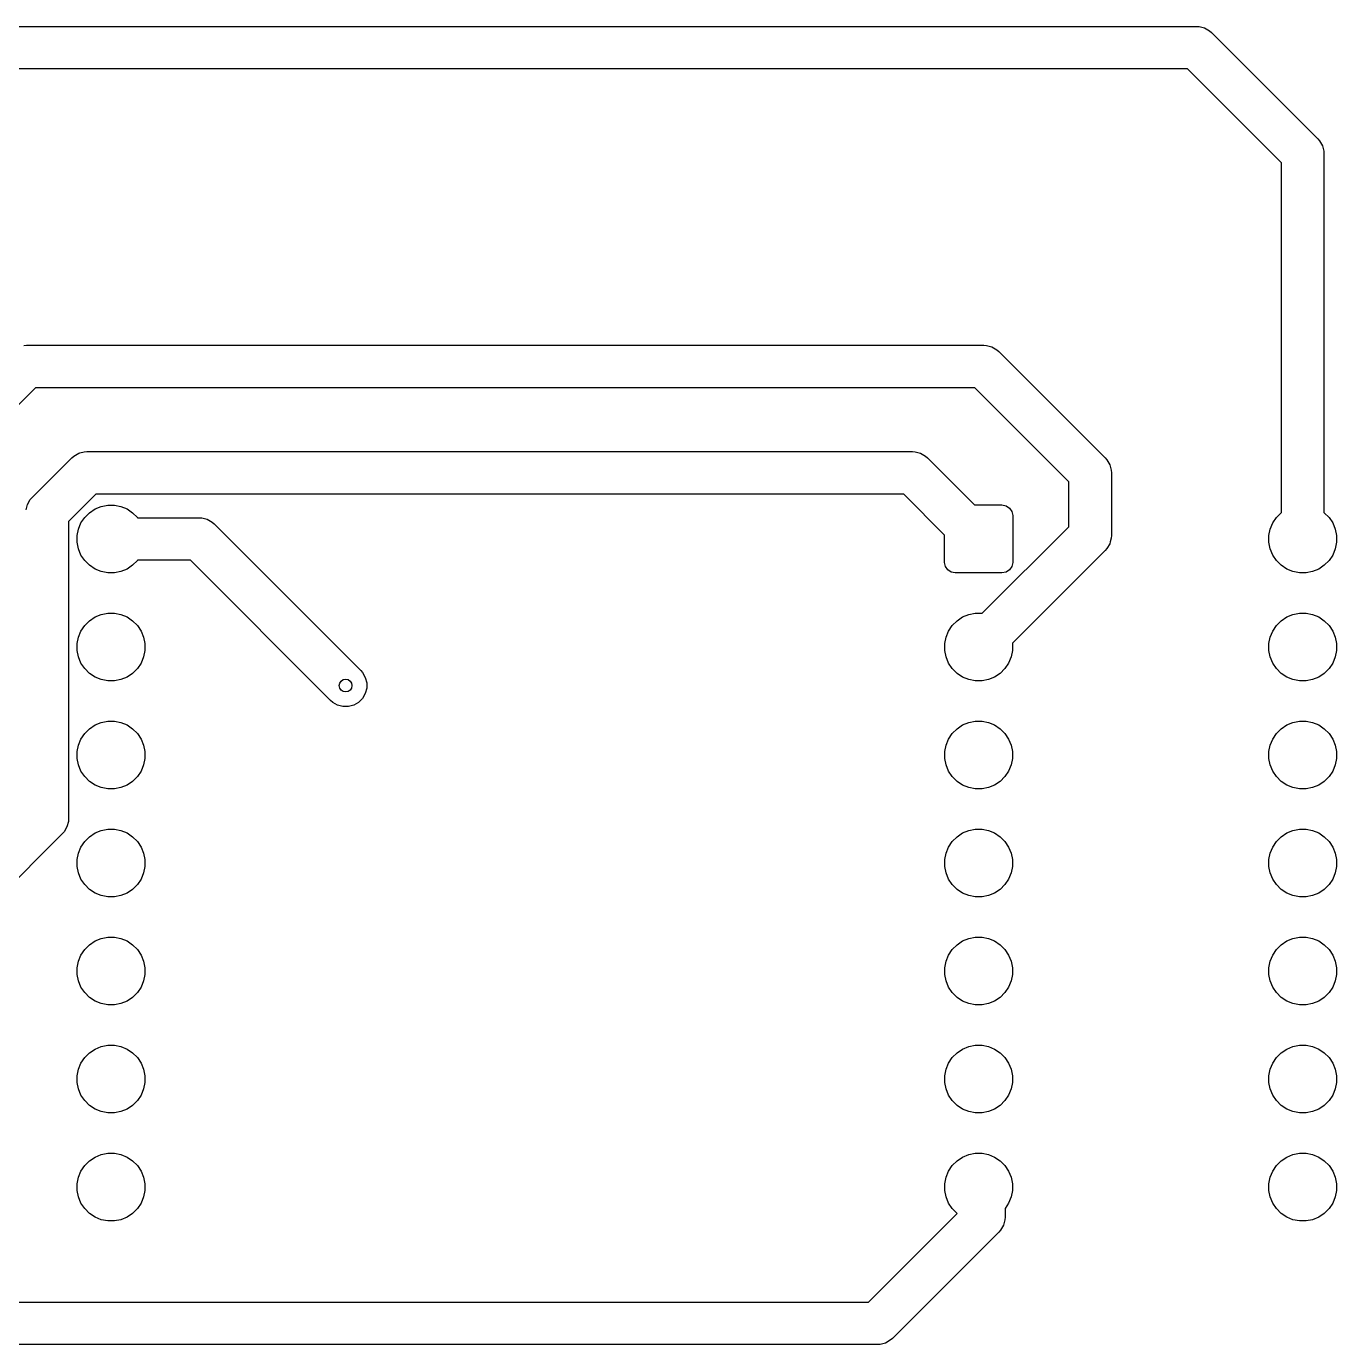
# Model space of a CAD drawing. Header units: inches. Extents: x 4.5 to 6.92, y -3.76 to -2.34.
# Drawn here: x 5.708 to 6.921, y -3.563 to -2.343 of the extents above; entities that cross this region are included whole.
import ezdxf

# ---------------------------------------------------------------- set-up
doc = ezdxf.new("R2010")
doc.units = ezdxf.units.IN
doc.header["$MEASUREMENT"] = 0
doc.layers.add('F.Cu', color=13, linetype='CONTINUOUS', true_color=0xc83434)

msp = doc.modelspace()

# ---------------------------------------------------------------- linework, layer by layer
at = {"layer": 'F.Cu', "linetype": 'CONTINUOUS'}
for p, q in [((5.2825, -2.3425), (6.7913, -2.3425)), ((6.7913, -2.3425), (6.7939, -2.3427)), ((6.7939, -2.3427), (6.7939, -2.3427)), ((6.7939, -2.3427), (6.7989, -2.344)), ((6.7989, -2.344), (6.8033, -2.3466)), ((6.8033, -2.3466), (6.8033, -2.3466)), ((6.8033, -2.3466), (6.8053, -2.3483)), ((6.8053, -2.3483), (6.9037, -2.4467)), ((6.7832, -2.3819), (5.2906, -2.3819)), ((6.8701, -2.4688), (6.7832, -2.3819)), ((6.9037, -2.4467), (6.9054, -2.4486)), ((6.9054, -2.4486), (6.9054, -2.4486)), ((6.9054, -2.4486), (6.908, -2.4531)), ((6.908, -2.4531), (6.9093, -2.4581)), ((6.9093, -2.4581), (6.9093, -2.4581)), ((6.9093, -2.4581), (6.9094, -2.4606)), ((6.9094, -2.4606), (6.9094, -2.7926)), ((6.8701, -2.7926), (6.8701, -2.4688)), ((5.7061, -2.638), (5.7087, -2.6378)), ((5.7087, -2.6378), (6.5945, -2.6378)), ((6.5945, -2.6378), (6.5971, -2.638)), ((6.5971, -2.638), (6.5971, -2.638)), ((6.5971, -2.638), (6.602, -2.6393)), ((6.602, -2.6393), (6.6065, -2.6419)), ((6.6065, -2.6419), (6.6065, -2.6419)), ((6.6065, -2.6419), (6.6084, -2.6436)), ((6.6084, -2.6436), (6.7068, -2.742)), ((5.7168, -2.6772), (5.6299, -2.7641)), ((6.5863, -2.6772), (5.7168, -2.6772)), ((6.6732, -2.7641), (6.5863, -2.6772)), ((5.7138, -2.7787), (5.7506, -2.742)), ((5.7506, -2.742), (5.7525, -2.7403)), ((5.7525, -2.7403), (5.757, -2.7377)), ((5.7525, -2.7403), (5.7525, -2.7403)), ((5.757, -2.7377), (5.758, -2.7374)), ((5.758, -2.7374), (5.7619, -2.7364)), ((5.7619, -2.7364), (5.7645, -2.7362)), ((5.7619, -2.7364), (5.7619, -2.7364)), ((5.7645, -2.7362), (6.5285, -2.7362)), ((6.5285, -2.7362), (6.5311, -2.7364)), ((6.5311, -2.7364), (6.5311, -2.7364)), ((6.5311, -2.7364), (6.5361, -2.7377)), ((6.5361, -2.7377), (6.5405, -2.7403)), ((6.5405, -2.7403), (6.5405, -2.7403)), ((6.5405, -2.7403), (6.5425, -2.742)), ((6.5425, -2.742), (6.5861, -2.7856)), ((6.7068, -2.742), (6.7085, -2.7439)), ((6.7085, -2.7439), (6.7085, -2.7439)), ((6.7085, -2.7439), (6.7111, -2.7484)), ((6.7111, -2.7484), (6.7124, -2.7533)), ((6.7124, -2.7533), (6.7124, -2.7533)), ((6.7124, -2.7533), (6.7126, -2.7559)), ((6.7126, -2.7559), (6.7126, -2.814)), ((6.6732, -2.8058), (6.6732, -2.7641)), ((5.7096, -2.7851), (5.7121, -2.7807)), ((5.7121, -2.7807), (5.7138, -2.7787)), ((5.7121, -2.7807), (5.7121, -2.7807)), ((5.7727, -2.7756), (5.7474, -2.8008)), ((6.5204, -2.7756), (5.7727, -2.7756)), ((6.5583, -2.8135), (6.5204, -2.7756)), ((5.7082, -2.7901), (5.7096, -2.7851)), ((5.7625, -2.7971), (5.7668, -2.7928)), ((5.7668, -2.7928), (5.772, -2.7893)), ((5.772, -2.7893), (5.7777, -2.787)), ((5.7777, -2.787), (5.7837, -2.7858)), ((5.7837, -2.7858), (5.7899, -2.7858)), ((5.7899, -2.7858), (5.796, -2.787)), ((5.796, -2.787), (5.8017, -2.7893)), ((5.8017, -2.7893), (5.8068, -2.7928)), ((5.8068, -2.7928), (5.8112, -2.7971)), ((6.5861, -2.7856), (6.6114, -2.7856)), ((6.6114, -2.7856), (6.6152, -2.7864)), ((6.6152, -2.7864), (6.6184, -2.7885)), ((6.6184, -2.7885), (6.6205, -2.7917)), ((6.6205, -2.7917), (6.6213, -2.7955)), ((6.8654, -2.7971), (6.8698, -2.7928)), ((6.8698, -2.7928), (6.8701, -2.7926)), ((6.9094, -2.7926), (6.9097, -2.7928)), ((6.9097, -2.7928), (6.9141, -2.7971)), ((5.7474, -2.8008), (5.7474, -3.0762)), ((5.7567, -2.808), (5.759, -2.8023)), ((5.759, -2.8023), (5.7625, -2.7971)), ((5.8112, -2.7971), (5.8114, -2.7974)), ((5.8114, -2.7974), (5.8683, -2.7974)), ((5.8683, -2.7974), (5.8709, -2.7976)), ((5.8709, -2.7976), (5.8709, -2.7976)), ((5.8709, -2.7976), (5.8758, -2.7989)), ((5.8758, -2.7989), (5.8803, -2.8015)), ((5.8803, -2.8015), (5.8803, -2.8015)), ((5.8803, -2.8015), (5.8822, -2.8032)), ((5.8822, -2.8032), (6.0179, -2.9388)), ((6.5932, -2.8859), (6.6732, -2.8058)), ((6.6213, -2.7955), (6.6213, -2.8388)), ((6.8596, -2.808), (6.862, -2.8023)), ((6.862, -2.8023), (6.8654, -2.7971)), ((6.9141, -2.7971), (6.9175, -2.8023)), ((6.9175, -2.8023), (6.9199, -2.808)), ((5.7555, -2.814), (5.7567, -2.808)), ((5.7555, -2.8202), (5.7555, -2.814)), ((6.5583, -2.8388), (6.5583, -2.8135)), ((6.7124, -2.8165), (6.7116, -2.8197)), ((6.7126, -2.814), (6.7124, -2.8165)), ((6.7124, -2.8165), (6.7124, -2.8165)), ((6.8584, -2.814), (6.8596, -2.808)), ((6.8584, -2.8202), (6.8584, -2.814)), ((6.9199, -2.808), (6.9211, -2.814)), ((6.9211, -2.814), (6.9211, -2.8202)), ((5.7567, -2.8263), (5.7555, -2.8202)), ((5.759, -2.832), (5.7567, -2.8263)), ((6.7068, -2.8279), (6.621, -2.9137)), ((6.7085, -2.826), (6.7068, -2.8279)), ((6.7111, -2.8215), (6.7085, -2.826)), ((6.7085, -2.826), (6.7085, -2.826)), ((6.7116, -2.8197), (6.7111, -2.8215)), ((6.8596, -2.8263), (6.8584, -2.8202)), ((6.862, -2.832), (6.8596, -2.8263)), ((6.9199, -2.8263), (6.9175, -2.832)), ((6.9211, -2.8202), (6.9199, -2.8263)), ((5.7625, -2.8371), (5.759, -2.832)), ((5.7668, -2.8415), (5.7625, -2.8371)), ((5.772, -2.8449), (5.7668, -2.8415)), ((5.8068, -2.8415), (5.8017, -2.8449)), ((5.8112, -2.8371), (5.8068, -2.8415)), ((5.8114, -2.8368), (5.8112, -2.8371)), ((5.8602, -2.8368), (5.8114, -2.8368)), ((5.99, -2.9667), (5.8602, -2.8368)), ((6.559, -2.8425), (6.5583, -2.8388)), ((6.5612, -2.8457), (6.559, -2.8425)), ((6.6205, -2.8425), (6.6184, -2.8457)), ((6.6213, -2.8388), (6.6205, -2.8425)), ((6.8654, -2.8371), (6.862, -2.832)), ((6.8698, -2.8415), (6.8654, -2.8371)), ((6.8749, -2.8449), (6.8698, -2.8415)), ((6.9097, -2.8415), (6.9046, -2.8449)), ((6.9141, -2.8371), (6.9097, -2.8415)), ((6.9175, -2.832), (6.9141, -2.8371)), ((5.7777, -2.8473), (5.772, -2.8449)), ((5.7837, -2.8485), (5.7777, -2.8473)), ((5.7899, -2.8485), (5.7837, -2.8485)), ((5.796, -2.8473), (5.7899, -2.8485)), ((5.8017, -2.8449), (5.796, -2.8473)), ((6.5643, -2.8479), (6.5612, -2.8457)), ((6.5681, -2.8486), (6.5643, -2.8479)), ((6.6114, -2.8486), (6.5681, -2.8486)), ((6.6152, -2.8479), (6.6114, -2.8486)), ((6.6184, -2.8457), (6.6152, -2.8479)), ((6.8806, -2.8473), (6.8749, -2.8449)), ((6.8867, -2.8485), (6.8806, -2.8473)), ((6.8929, -2.8485), (6.8867, -2.8485)), ((6.8989, -2.8473), (6.8929, -2.8485)), ((6.9046, -2.8449), (6.8989, -2.8473)), ((5.7668, -2.8928), (5.772, -2.8893)), ((5.772, -2.8893), (5.7777, -2.887)), ((5.7777, -2.887), (5.7837, -2.8858)), ((5.7837, -2.8858), (5.7899, -2.8858)), ((5.7899, -2.8858), (5.796, -2.887)), ((5.796, -2.887), (5.8017, -2.8893)), ((5.8017, -2.8893), (5.8068, -2.8928)), ((6.5698, -2.8928), (6.5749, -2.8893)), ((6.5749, -2.8893), (6.5806, -2.887)), ((6.5806, -2.887), (6.5867, -2.8858)), ((6.5867, -2.8858), (6.5929, -2.8858)), ((6.5929, -2.8858), (6.5932, -2.8859)), ((6.8698, -2.8928), (6.8749, -2.8893)), ((6.8749, -2.8893), (6.8806, -2.887)), ((6.8806, -2.887), (6.8867, -2.8858)), ((6.8867, -2.8858), (6.8929, -2.8858)), ((6.8929, -2.8858), (6.8989, -2.887)), ((6.8989, -2.887), (6.9046, -2.8893)), ((6.9046, -2.8893), (6.9097, -2.8928)), ((5.7567, -2.908), (5.759, -2.9023)), ((5.759, -2.9023), (5.7625, -2.8971)), ((5.7625, -2.8971), (5.7668, -2.8928)), ((5.8068, -2.8928), (5.8112, -2.8971)), ((5.8112, -2.8971), (5.8146, -2.9023)), ((5.8146, -2.9023), (5.817, -2.908)), ((6.5596, -2.908), (6.562, -2.9023)), ((6.562, -2.9023), (6.5654, -2.8971)), ((6.5654, -2.8971), (6.5698, -2.8928)), ((6.8596, -2.908), (6.862, -2.9023)), ((6.862, -2.9023), (6.8654, -2.8971)), ((6.8654, -2.8971), (6.8698, -2.8928)), ((6.9097, -2.8928), (6.9141, -2.8971)), ((6.9141, -2.8971), (6.9175, -2.9023)), ((6.9175, -2.9023), (6.9199, -2.908)), ((5.7555, -2.914), (5.7567, -2.908)), ((5.7555, -2.9202), (5.7555, -2.914)), ((5.817, -2.908), (5.8182, -2.914)), ((5.8182, -2.914), (5.8182, -2.9202)), ((6.5584, -2.914), (6.5596, -2.908)), ((6.5584, -2.9202), (6.5584, -2.914)), ((6.621, -2.9137), (6.6211, -2.914)), ((6.6211, -2.914), (6.6211, -2.9202)), ((6.8584, -2.914), (6.8596, -2.908)), ((6.8584, -2.9202), (6.8584, -2.914)), ((6.9199, -2.908), (6.9211, -2.914)), ((6.9211, -2.914), (6.9211, -2.9202)), ((5.7567, -2.9263), (5.7555, -2.9202)), ((5.759, -2.932), (5.7567, -2.9263)), ((5.817, -2.9263), (5.8146, -2.932)), ((5.8182, -2.9202), (5.817, -2.9263)), ((6.5596, -2.9263), (6.5584, -2.9202)), ((6.562, -2.932), (6.5596, -2.9263)), ((6.6199, -2.9263), (6.6175, -2.932)), ((6.6211, -2.9202), (6.6199, -2.9263)), ((6.8596, -2.9263), (6.8584, -2.9202)), ((6.862, -2.932), (6.8596, -2.9263)), ((6.9199, -2.9263), (6.9175, -2.932)), ((6.9211, -2.9202), (6.9199, -2.9263)), ((5.7625, -2.9371), (5.759, -2.932)), ((5.7668, -2.9415), (5.7625, -2.9371)), ((5.8112, -2.9371), (5.8068, -2.9415)), ((5.8146, -2.932), (5.8112, -2.9371)), ((6.0179, -2.9388), (6.0196, -2.9408)), ((6.0196, -2.9408), (6.0221, -2.9452)), ((6.5654, -2.9371), (6.562, -2.932)), ((6.5698, -2.9415), (6.5654, -2.9371)), ((6.6141, -2.9371), (6.6097, -2.9415)), ((6.6175, -2.932), (6.6141, -2.9371)), ((6.8654, -2.9371), (6.862, -2.932)), ((6.8698, -2.9415), (6.8654, -2.9371)), ((6.9141, -2.9371), (6.9097, -2.9415)), ((6.9175, -2.932), (6.9141, -2.9371)), ((5.772, -2.9449), (5.7668, -2.9415)), ((5.7777, -2.9473), (5.772, -2.9449)), ((5.7837, -2.9485), (5.7777, -2.9473)), ((5.7899, -2.9485), (5.7837, -2.9485)), ((5.796, -2.9473), (5.7899, -2.9485)), ((5.8017, -2.9449), (5.796, -2.9473)), ((5.8068, -2.9415), (5.8017, -2.9449)), ((6.0221, -2.9452), (6.0235, -2.9502)), ((6.0235, -2.9502), (6.0235, -2.9553)), ((6.5749, -2.9449), (6.5698, -2.9415)), ((6.5806, -2.9473), (6.5749, -2.9449)), ((6.5867, -2.9485), (6.5806, -2.9473)), ((6.5929, -2.9485), (6.5867, -2.9485)), ((6.5989, -2.9473), (6.5929, -2.9485)), ((6.6046, -2.9449), (6.5989, -2.9473)), ((6.6097, -2.9415), (6.6046, -2.9449)), ((6.8749, -2.9449), (6.8698, -2.9415)), ((6.8806, -2.9473), (6.8749, -2.9449)), ((6.8867, -2.9485), (6.8806, -2.9473)), ((6.8929, -2.9485), (6.8867, -2.9485)), ((6.8989, -2.9473), (6.8929, -2.9485)), ((6.9046, -2.9449), (6.8989, -2.9473)), ((6.9097, -2.9415), (6.9046, -2.9449)), ((6.0196, -2.9647), (6.0159, -2.9684)), ((6.0221, -2.9603), (6.0196, -2.9647)), ((6.0235, -2.9553), (6.0221, -2.9603)), ((5.992, -2.9684), (5.99, -2.9667)), ((5.9964, -2.9709), (5.992, -2.9684)), ((6.0014, -2.9723), (5.9964, -2.9709)), ((6.0065, -2.9723), (6.0014, -2.9723)), ((6.0115, -2.9709), (6.0065, -2.9723)), ((6.0159, -2.9684), (6.0115, -2.9709)), ((5.7668, -2.9928), (5.772, -2.9893)), ((5.772, -2.9893), (5.7777, -2.987)), ((5.7777, -2.987), (5.7837, -2.9858)), ((5.7837, -2.9858), (5.7899, -2.9858)), ((5.7899, -2.9858), (5.796, -2.987)), ((5.796, -2.987), (5.8017, -2.9893)), ((5.8017, -2.9893), (5.8068, -2.9928)), ((6.5698, -2.9928), (6.5749, -2.9893)), ((6.5749, -2.9893), (6.5806, -2.987)), ((6.5806, -2.987), (6.5867, -2.9858)), ((6.5867, -2.9858), (6.5929, -2.9858)), ((6.5929, -2.9858), (6.5989, -2.987)), ((6.5989, -2.987), (6.6046, -2.9893)), ((6.6046, -2.9893), (6.6097, -2.9928)), ((6.8698, -2.9928), (6.8749, -2.9893)), ((6.8749, -2.9893), (6.8806, -2.987)), ((6.8806, -2.987), (6.8867, -2.9858)), ((6.8867, -2.9858), (6.8929, -2.9858)), ((6.8929, -2.9858), (6.8989, -2.987)), ((6.8989, -2.987), (6.9046, -2.9893)), ((6.9046, -2.9893), (6.9097, -2.9928)), ((5.7567, -3.008), (5.759, -3.0023)), ((5.759, -3.0023), (5.7625, -2.9971)), ((5.7625, -2.9971), (5.7668, -2.9928)), ((5.8068, -2.9928), (5.8112, -2.9971)), ((5.8112, -2.9971), (5.8146, -3.0023)), ((5.8146, -3.0023), (5.817, -3.008)), ((6.5596, -3.008), (6.562, -3.0023)), ((6.562, -3.0023), (6.5654, -2.9971)), ((6.5654, -2.9971), (6.5698, -2.9928)), ((6.6097, -2.9928), (6.6141, -2.9971)), ((6.6141, -2.9971), (6.6175, -3.0023)), ((6.6175, -3.0023), (6.6199, -3.008)), ((6.8596, -3.008), (6.862, -3.0023)), ((6.862, -3.0023), (6.8654, -2.9971)), ((6.8654, -2.9971), (6.8698, -2.9928)), ((6.9097, -2.9928), (6.9141, -2.9971)), ((6.9141, -2.9971), (6.9175, -3.0023)), ((6.9175, -3.0023), (6.9199, -3.008)), ((5.7555, -3.014), (5.7567, -3.008)), ((5.7555, -3.0202), (5.7555, -3.014)), ((5.817, -3.008), (5.8182, -3.014)), ((5.8182, -3.014), (5.8182, -3.0202)), ((6.5584, -3.014), (6.5596, -3.008)), ((6.5584, -3.0202), (6.5584, -3.014)), ((6.6199, -3.008), (6.6211, -3.014)), ((6.6211, -3.014), (6.6211, -3.0202)), ((6.8584, -3.014), (6.8596, -3.008)), ((6.8584, -3.0202), (6.8584, -3.014)), ((6.9199, -3.008), (6.9211, -3.014)), ((6.9211, -3.014), (6.9211, -3.0202)), ((5.7567, -3.0263), (5.7555, -3.0202)), ((5.759, -3.032), (5.7567, -3.0263)), ((5.817, -3.0263), (5.8146, -3.032)), ((5.8182, -3.0202), (5.817, -3.0263)), ((6.5596, -3.0263), (6.5584, -3.0202)), ((6.562, -3.032), (6.5596, -3.0263)), ((6.6199, -3.0263), (6.6175, -3.032)), ((6.6211, -3.0202), (6.6199, -3.0263)), ((6.8596, -3.0263), (6.8584, -3.0202)), ((6.862, -3.032), (6.8596, -3.0263)), ((6.9199, -3.0263), (6.9175, -3.032)), ((6.9211, -3.0202), (6.9199, -3.0263)), ((5.7625, -3.0371), (5.759, -3.032)), ((5.7668, -3.0415), (5.7625, -3.0371)), ((5.8112, -3.0371), (5.8068, -3.0415)), ((5.8146, -3.032), (5.8112, -3.0371)), ((6.5654, -3.0371), (6.562, -3.032)), ((6.5698, -3.0415), (6.5654, -3.0371)), ((6.6141, -3.0371), (6.6097, -3.0415)), ((6.6175, -3.032), (6.6141, -3.0371)), ((6.8654, -3.0371), (6.862, -3.032)), ((6.8698, -3.0415), (6.8654, -3.0371)), ((6.9141, -3.0371), (6.9097, -3.0415)), ((6.9175, -3.032), (6.9141, -3.0371)), ((5.772, -3.0449), (5.7668, -3.0415)), ((5.7777, -3.0473), (5.772, -3.0449)), ((5.7837, -3.0485), (5.7777, -3.0473)), ((5.7899, -3.0485), (5.7837, -3.0485)), ((5.796, -3.0473), (5.7899, -3.0485)), ((5.8017, -3.0449), (5.796, -3.0473)), ((5.8068, -3.0415), (5.8017, -3.0449)), ((6.5749, -3.0449), (6.5698, -3.0415)), ((6.5806, -3.0473), (6.5749, -3.0449)), ((6.5867, -3.0485), (6.5806, -3.0473)), ((6.5929, -3.0485), (6.5867, -3.0485)), ((6.5989, -3.0473), (6.5929, -3.0485)), ((6.6046, -3.0449), (6.5989, -3.0473)), ((6.6097, -3.0415), (6.6046, -3.0449)), ((6.8749, -3.0449), (6.8698, -3.0415)), ((6.8806, -3.0473), (6.8749, -3.0449)), ((6.8867, -3.0485), (6.8806, -3.0473)), ((6.8929, -3.0485), (6.8867, -3.0485)), ((6.8989, -3.0473), (6.8929, -3.0485)), ((6.9046, -3.0449), (6.8989, -3.0473)), ((6.9097, -3.0415), (6.9046, -3.0449)), ((5.7459, -3.0837), (5.7434, -3.0882)), ((5.7473, -3.0788), (5.7459, -3.0837)), ((5.7474, -3.0762), (5.7473, -3.0788)), ((5.7473, -3.0788), (5.7473, -3.0788)), ((5.772, -3.0893), (5.7777, -3.087)), ((5.7777, -3.087), (5.7837, -3.0858)), ((5.7837, -3.0858), (5.7899, -3.0858)), ((5.7899, -3.0858), (5.796, -3.087)), ((5.796, -3.087), (5.8017, -3.0893)), ((6.5749, -3.0893), (6.5806, -3.087)), ((6.5806, -3.087), (6.5867, -3.0858)), ((6.5867, -3.0858), (6.5929, -3.0858)), ((6.5929, -3.0858), (6.5989, -3.087)), ((6.5989, -3.087), (6.6046, -3.0893)), ((6.8749, -3.0893), (6.8806, -3.087)), ((6.8806, -3.087), (6.8867, -3.0858)), ((6.8867, -3.0858), (6.8929, -3.0858)), ((6.8929, -3.0858), (6.8989, -3.087)), ((6.8989, -3.087), (6.9046, -3.0893)), ((5.7417, -3.0901), (5.5181, -3.3137)), ((5.7434, -3.0882), (5.7417, -3.0901)), ((5.7434, -3.0882), (5.7434, -3.0882)), ((5.759, -3.1023), (5.7625, -3.0971)), ((5.7625, -3.0971), (5.7668, -3.0928)), ((5.7668, -3.0928), (5.772, -3.0893)), ((5.8017, -3.0893), (5.8068, -3.0928)), ((5.8068, -3.0928), (5.8112, -3.0971)), ((5.8112, -3.0971), (5.8146, -3.1023)), ((6.562, -3.1023), (6.5654, -3.0971)), ((6.5654, -3.0971), (6.5698, -3.0928)), ((6.5698, -3.0928), (6.5749, -3.0893)), ((6.6046, -3.0893), (6.6097, -3.0928)), ((6.6097, -3.0928), (6.6141, -3.0971)), ((6.6141, -3.0971), (6.6175, -3.1023)), ((6.862, -3.1023), (6.8654, -3.0971)), ((6.8654, -3.0971), (6.8698, -3.0928)), ((6.8698, -3.0928), (6.8749, -3.0893)), ((6.9046, -3.0893), (6.9097, -3.0928)), ((6.9097, -3.0928), (6.9141, -3.0971)), ((6.9141, -3.0971), (6.9175, -3.1023)), ((5.7555, -3.114), (5.7567, -3.108)), ((5.7567, -3.108), (5.759, -3.1023)), ((5.8146, -3.1023), (5.817, -3.108)), ((5.817, -3.108), (5.8182, -3.114)), ((6.5584, -3.114), (6.5596, -3.108)), ((6.5596, -3.108), (6.562, -3.1023)), ((6.6175, -3.1023), (6.6199, -3.108)), ((6.6199, -3.108), (6.6211, -3.114)), ((6.8584, -3.114), (6.8596, -3.108)), ((6.8596, -3.108), (6.862, -3.1023)), ((6.9175, -3.1023), (6.9199, -3.108)), ((6.9199, -3.108), (6.9211, -3.114)), ((5.7555, -3.1202), (5.7555, -3.114)), ((5.7567, -3.1263), (5.7555, -3.1202)), ((5.8182, -3.1202), (5.817, -3.1263)), ((5.8182, -3.114), (5.8182, -3.1202)), ((6.5584, -3.1202), (6.5584, -3.114)), ((6.5596, -3.1263), (6.5584, -3.1202)), ((6.6211, -3.1202), (6.6199, -3.1263)), ((6.6211, -3.114), (6.6211, -3.1202)), ((6.8584, -3.1202), (6.8584, -3.114)), ((6.8596, -3.1263), (6.8584, -3.1202)), ((6.9211, -3.1202), (6.9199, -3.1263)), ((6.9211, -3.114), (6.9211, -3.1202)), ((5.759, -3.132), (5.7567, -3.1263)), ((5.7625, -3.1371), (5.759, -3.132)), ((5.8146, -3.132), (5.8112, -3.1371)), ((5.817, -3.1263), (5.8146, -3.132)), ((6.562, -3.132), (6.5596, -3.1263)), ((6.5654, -3.1371), (6.562, -3.132)), ((6.6175, -3.132), (6.6141, -3.1371)), ((6.6199, -3.1263), (6.6175, -3.132)), ((6.862, -3.132), (6.8596, -3.1263)), ((6.8654, -3.1371), (6.862, -3.132)), ((6.9175, -3.132), (6.9141, -3.1371)), ((6.9199, -3.1263), (6.9175, -3.132)), ((5.7668, -3.1415), (5.7625, -3.1371)), ((5.772, -3.1449), (5.7668, -3.1415)), ((5.7777, -3.1473), (5.772, -3.1449)), ((5.7837, -3.1485), (5.7777, -3.1473)), ((5.7899, -3.1485), (5.7837, -3.1485)), ((5.796, -3.1473), (5.7899, -3.1485)), ((5.8017, -3.1449), (5.796, -3.1473)), ((5.8068, -3.1415), (5.8017, -3.1449)), ((5.8112, -3.1371), (5.8068, -3.1415)), ((6.5698, -3.1415), (6.5654, -3.1371)), ((6.5749, -3.1449), (6.5698, -3.1415)), ((6.5806, -3.1473), (6.5749, -3.1449)), ((6.5867, -3.1485), (6.5806, -3.1473)), ((6.5929, -3.1485), (6.5867, -3.1485)), ((6.5989, -3.1473), (6.5929, -3.1485)), ((6.6046, -3.1449), (6.5989, -3.1473)), ((6.6097, -3.1415), (6.6046, -3.1449)), ((6.6141, -3.1371), (6.6097, -3.1415)), ((6.8698, -3.1415), (6.8654, -3.1371)), ((6.8749, -3.1449), (6.8698, -3.1415)), ((6.8806, -3.1473), (6.8749, -3.1449)), ((6.8867, -3.1485), (6.8806, -3.1473)), ((6.8929, -3.1485), (6.8867, -3.1485)), ((6.8989, -3.1473), (6.8929, -3.1485)), ((6.9046, -3.1449), (6.8989, -3.1473)), ((6.9097, -3.1415), (6.9046, -3.1449)), ((6.9141, -3.1371), (6.9097, -3.1415)), ((5.759, -3.2023), (5.7625, -3.1971)), ((5.7625, -3.1971), (5.7668, -3.1928)), ((5.7668, -3.1928), (5.772, -3.1893)), ((5.772, -3.1893), (5.7777, -3.187)), ((5.7777, -3.187), (5.7837, -3.1858)), ((5.7837, -3.1858), (5.7899, -3.1858)), ((5.7899, -3.1858), (5.796, -3.187)), ((5.796, -3.187), (5.8017, -3.1893)), ((5.8017, -3.1893), (5.8068, -3.1928)), ((5.8068, -3.1928), (5.8112, -3.1971)), ((5.8112, -3.1971), (5.8146, -3.2023)), ((6.562, -3.2023), (6.5654, -3.1971)), ((6.5654, -3.1971), (6.5698, -3.1928)), ((6.5698, -3.1928), (6.5749, -3.1893)), ((6.5749, -3.1893), (6.5806, -3.187)), ((6.5806, -3.187), (6.5867, -3.1858)), ((6.5867, -3.1858), (6.5929, -3.1858)), ((6.5929, -3.1858), (6.5989, -3.187)), ((6.5989, -3.187), (6.6046, -3.1893)), ((6.6046, -3.1893), (6.6097, -3.1928)), ((6.6097, -3.1928), (6.6141, -3.1971)), ((6.6141, -3.1971), (6.6175, -3.2023)), ((6.862, -3.2023), (6.8654, -3.1971)), ((6.8654, -3.1971), (6.8698, -3.1928)), ((6.8698, -3.1928), (6.8749, -3.1893)), ((6.8749, -3.1893), (6.8806, -3.187)), ((6.8806, -3.187), (6.8867, -3.1858)), ((6.8867, -3.1858), (6.8929, -3.1858)), ((6.8929, -3.1858), (6.8989, -3.187)), ((6.8989, -3.187), (6.9046, -3.1893)), ((6.9046, -3.1893), (6.9097, -3.1928)), ((6.9097, -3.1928), (6.9141, -3.1971)), ((6.9141, -3.1971), (6.9175, -3.2023)), ((5.7555, -3.214), (5.7567, -3.208)), ((5.7567, -3.208), (5.759, -3.2023)), ((5.8146, -3.2023), (5.817, -3.208)), ((5.817, -3.208), (5.8182, -3.214)), ((6.5584, -3.214), (6.5596, -3.208)), ((6.5596, -3.208), (6.562, -3.2023)), ((6.6175, -3.2023), (6.6199, -3.208)), ((6.6199, -3.208), (6.6211, -3.214)), ((6.8584, -3.214), (6.8596, -3.208)), ((6.8596, -3.208), (6.862, -3.2023)), ((6.9175, -3.2023), (6.9199, -3.208)), ((6.9199, -3.208), (6.9211, -3.214)), ((5.7555, -3.2202), (5.7555, -3.214)), ((5.7567, -3.2263), (5.7555, -3.2202)), ((5.8182, -3.2202), (5.817, -3.2263)), ((5.8182, -3.214), (5.8182, -3.2202)), ((6.5584, -3.2202), (6.5584, -3.214)), ((6.5596, -3.2263), (6.5584, -3.2202)), ((6.6211, -3.2202), (6.6199, -3.2263)), ((6.6211, -3.214), (6.6211, -3.2202)), ((6.8584, -3.2202), (6.8584, -3.214)), ((6.8596, -3.2263), (6.8584, -3.2202)), ((6.9211, -3.2202), (6.9199, -3.2263)), ((6.9211, -3.214), (6.9211, -3.2202)), ((5.759, -3.232), (5.7567, -3.2263)), ((5.7625, -3.2371), (5.759, -3.232)), ((5.8146, -3.232), (5.8112, -3.2371)), ((5.817, -3.2263), (5.8146, -3.232)), ((6.562, -3.232), (6.5596, -3.2263)), ((6.5654, -3.2371), (6.562, -3.232)), ((6.6175, -3.232), (6.6141, -3.2371)), ((6.6199, -3.2263), (6.6175, -3.232)), ((6.862, -3.232), (6.8596, -3.2263)), ((6.8654, -3.2371), (6.862, -3.232)), ((6.9175, -3.232), (6.9141, -3.2371)), ((6.9199, -3.2263), (6.9175, -3.232)), ((5.7668, -3.2415), (5.7625, -3.2371)), ((5.772, -3.2449), (5.7668, -3.2415)), ((5.7777, -3.2473), (5.772, -3.2449)), ((5.8017, -3.2449), (5.796, -3.2473)), ((5.8068, -3.2415), (5.8017, -3.2449)), ((5.8112, -3.2371), (5.8068, -3.2415)), ((6.5698, -3.2415), (6.5654, -3.2371)), ((6.5749, -3.2449), (6.5698, -3.2415)), ((6.5806, -3.2473), (6.5749, -3.2449)), ((6.6046, -3.2449), (6.5989, -3.2473)), ((6.6097, -3.2415), (6.6046, -3.2449)), ((6.6141, -3.2371), (6.6097, -3.2415)), ((6.8698, -3.2415), (6.8654, -3.2371)), ((6.8749, -3.2449), (6.8698, -3.2415)), ((6.8806, -3.2473), (6.8749, -3.2449)), ((6.9046, -3.2449), (6.8989, -3.2473)), ((6.9097, -3.2415), (6.9046, -3.2449)), ((6.9141, -3.2371), (6.9097, -3.2415)), ((5.7837, -3.2485), (5.7777, -3.2473)), ((5.7899, -3.2485), (5.7837, -3.2485)), ((5.796, -3.2473), (5.7899, -3.2485)), ((6.5867, -3.2485), (6.5806, -3.2473)), ((6.5929, -3.2485), (6.5867, -3.2485)), ((6.5989, -3.2473), (6.5929, -3.2485)), ((6.8867, -3.2485), (6.8806, -3.2473)), ((6.8929, -3.2485), (6.8867, -3.2485)), ((6.8989, -3.2473), (6.8929, -3.2485)), ((5.7625, -3.2971), (5.7668, -3.2928)), ((5.7668, -3.2928), (5.772, -3.2893)), ((5.772, -3.2893), (5.7777, -3.287)), ((5.7777, -3.287), (5.7837, -3.2858)), ((5.7837, -3.2858), (5.7899, -3.2858)), ((5.7899, -3.2858), (5.796, -3.287)), ((5.796, -3.287), (5.8017, -3.2893)), ((5.8017, -3.2893), (5.8068, -3.2928)), ((5.8068, -3.2928), (5.8112, -3.2971)), ((6.5654, -3.2971), (6.5698, -3.2928)), ((6.5698, -3.2928), (6.5749, -3.2893)), ((6.5749, -3.2893), (6.5806, -3.287)), ((6.5806, -3.287), (6.5867, -3.2858)), ((6.5867, -3.2858), (6.5929, -3.2858)), ((6.5929, -3.2858), (6.5989, -3.287)), ((6.5989, -3.287), (6.6046, -3.2893)), ((6.6046, -3.2893), (6.6097, -3.2928)), ((6.6097, -3.2928), (6.6141, -3.2971)), ((6.8654, -3.2971), (6.8698, -3.2928)), ((6.8698, -3.2928), (6.8749, -3.2893)), ((6.8749, -3.2893), (6.8806, -3.287)), ((6.8806, -3.287), (6.8867, -3.2858)), ((6.8867, -3.2858), (6.8929, -3.2858)), ((6.8929, -3.2858), (6.8989, -3.287)), ((6.8989, -3.287), (6.9046, -3.2893)), ((6.9046, -3.2893), (6.9097, -3.2928)), ((6.9097, -3.2928), (6.9141, -3.2971)), ((5.7567, -3.308), (5.759, -3.3023)), ((5.759, -3.3023), (5.7625, -3.2971)), ((5.8112, -3.2971), (5.8146, -3.3023)), ((5.8146, -3.3023), (5.817, -3.308)), ((6.5596, -3.308), (6.562, -3.3023)), ((6.562, -3.3023), (6.5654, -3.2971)), ((6.6141, -3.2971), (6.6175, -3.3023)), ((6.6175, -3.3023), (6.6199, -3.308)), ((6.8596, -3.308), (6.862, -3.3023)), ((6.862, -3.3023), (6.8654, -3.2971)), ((6.9141, -3.2971), (6.9175, -3.3023)), ((6.9175, -3.3023), (6.9199, -3.308)), ((5.7555, -3.314), (5.7567, -3.308)), ((5.7555, -3.3202), (5.7555, -3.314)), ((5.817, -3.308), (5.8182, -3.314)), ((5.8182, -3.314), (5.8182, -3.3202)), ((6.5584, -3.314), (6.5596, -3.308)), ((6.5584, -3.3202), (6.5584, -3.314)), ((6.6199, -3.308), (6.6211, -3.314)), ((6.6211, -3.314), (6.6211, -3.3202)), ((6.8584, -3.314), (6.8596, -3.308)), ((6.8584, -3.3202), (6.8584, -3.314)), ((6.9199, -3.308), (6.9211, -3.314)), ((6.9211, -3.314), (6.9211, -3.3202)), ((5.7567, -3.3263), (5.7555, -3.3202)), ((5.759, -3.332), (5.7567, -3.3263)), ((5.817, -3.3263), (5.8146, -3.332)), ((5.8182, -3.3202), (5.817, -3.3263)), ((6.5596, -3.3263), (6.5584, -3.3202)), ((6.562, -3.332), (6.5596, -3.3263)), ((6.6199, -3.3263), (6.6175, -3.332)), ((6.6211, -3.3202), (6.6199, -3.3263)), ((6.8596, -3.3263), (6.8584, -3.3202)), ((6.862, -3.332), (6.8596, -3.3263)), ((6.9199, -3.3263), (6.9175, -3.332)), ((6.9211, -3.3202), (6.9199, -3.3263)), ((5.7625, -3.3371), (5.759, -3.332)), ((5.7668, -3.3415), (5.7625, -3.3371)), ((5.772, -3.3449), (5.7668, -3.3415)), ((5.8068, -3.3415), (5.8017, -3.3449)), ((5.8112, -3.3371), (5.8068, -3.3415)), ((5.8146, -3.332), (5.8112, -3.3371)), ((6.5654, -3.3371), (6.562, -3.332)), ((6.5698, -3.3415), (6.5654, -3.3371)), ((6.5749, -3.3449), (6.5698, -3.3415)), ((6.6097, -3.3415), (6.6046, -3.3449)), ((6.6141, -3.3371), (6.6097, -3.3415)), ((6.6175, -3.332), (6.6141, -3.3371)), ((6.8654, -3.3371), (6.862, -3.332)), ((6.8698, -3.3415), (6.8654, -3.3371)), ((6.8749, -3.3449), (6.8698, -3.3415)), ((6.9097, -3.3415), (6.9046, -3.3449)), ((6.9141, -3.3371), (6.9097, -3.3415)), ((6.9175, -3.332), (6.9141, -3.3371)), ((5.7777, -3.3473), (5.772, -3.3449)), ((5.7837, -3.3485), (5.7777, -3.3473)), ((5.7899, -3.3485), (5.7837, -3.3485)), ((5.796, -3.3473), (5.7899, -3.3485)), ((5.8017, -3.3449), (5.796, -3.3473)), ((6.5806, -3.3473), (6.5749, -3.3449)), ((6.5867, -3.3485), (6.5806, -3.3473)), ((6.5929, -3.3485), (6.5867, -3.3485)), ((6.5989, -3.3473), (6.5929, -3.3485)), ((6.6046, -3.3449), (6.5989, -3.3473)), ((6.8806, -3.3473), (6.8749, -3.3449)), ((6.8867, -3.3485), (6.8806, -3.3473)), ((6.8929, -3.3485), (6.8867, -3.3485)), ((6.8989, -3.3473), (6.8929, -3.3485)), ((6.9046, -3.3449), (6.8989, -3.3473)), ((5.7625, -3.3971), (5.7668, -3.3928)), ((5.7668, -3.3928), (5.772, -3.3893)), ((5.772, -3.3893), (5.7777, -3.387)), ((5.7777, -3.387), (5.7837, -3.3858)), ((5.7837, -3.3858), (5.7899, -3.3858)), ((5.7899, -3.3858), (5.796, -3.387)), ((5.796, -3.387), (5.8017, -3.3893)), ((5.8017, -3.3893), (5.8068, -3.3928)), ((5.8068, -3.3928), (5.8112, -3.3971)), ((6.5654, -3.3971), (6.5698, -3.3928)), ((6.5698, -3.3928), (6.5749, -3.3893)), ((6.5749, -3.3893), (6.5806, -3.387)), ((6.5806, -3.387), (6.5867, -3.3858)), ((6.5867, -3.3858), (6.5929, -3.3858)), ((6.5929, -3.3858), (6.5989, -3.387)), ((6.5989, -3.387), (6.6046, -3.3893)), ((6.6046, -3.3893), (6.6097, -3.3928)), ((6.6097, -3.3928), (6.6141, -3.3971)), ((6.8654, -3.3971), (6.8698, -3.3928)), ((6.8698, -3.3928), (6.8749, -3.3893)), ((6.8749, -3.3893), (6.8806, -3.387)), ((6.8806, -3.387), (6.8867, -3.3858)), ((6.8867, -3.3858), (6.8929, -3.3858)), ((6.8929, -3.3858), (6.8989, -3.387)), ((6.8989, -3.387), (6.9046, -3.3893)), ((6.9046, -3.3893), (6.9097, -3.3928)), ((6.9097, -3.3928), (6.9141, -3.3971)), ((5.7567, -3.408), (5.759, -3.4023)), ((5.759, -3.4023), (5.7625, -3.3971)), ((5.8112, -3.3971), (5.8146, -3.4023)), ((5.8146, -3.4023), (5.817, -3.408)), ((6.5596, -3.408), (6.562, -3.4023)), ((6.562, -3.4023), (6.5654, -3.3971)), ((6.6141, -3.3971), (6.6175, -3.4023)), ((6.6175, -3.4023), (6.6199, -3.408)), ((6.8596, -3.408), (6.862, -3.4023)), ((6.862, -3.4023), (6.8654, -3.3971)), ((6.9141, -3.3971), (6.9175, -3.4023)), ((6.9175, -3.4023), (6.9199, -3.408)), ((5.7555, -3.414), (5.7567, -3.408)), ((5.7555, -3.4202), (5.7555, -3.414)), ((5.817, -3.408), (5.8182, -3.414)), ((5.8182, -3.414), (5.8182, -3.4202)), ((6.5584, -3.414), (6.5596, -3.408)), ((6.5584, -3.4202), (6.5584, -3.414)), ((6.6199, -3.408), (6.6211, -3.414)), ((6.6211, -3.414), (6.6211, -3.4202)), ((6.8584, -3.414), (6.8596, -3.408)), ((6.8584, -3.4202), (6.8584, -3.414)), ((6.9199, -3.408), (6.9211, -3.414)), ((6.9211, -3.414), (6.9211, -3.4202)), ((5.7567, -3.4263), (5.7555, -3.4202)), ((5.759, -3.432), (5.7567, -3.4263)), ((5.817, -3.4263), (5.8146, -3.432)), ((5.8182, -3.4202), (5.817, -3.4263)), ((6.5596, -3.4263), (6.5584, -3.4202)), ((6.562, -3.432), (6.5596, -3.4263)), ((6.6199, -3.4263), (6.6175, -3.432)), ((6.6211, -3.4202), (6.6199, -3.4263)), ((6.8596, -3.4263), (6.8584, -3.4202)), ((6.862, -3.432), (6.8596, -3.4263)), ((6.9199, -3.4263), (6.9175, -3.432)), ((6.9211, -3.4202), (6.9199, -3.4263)), ((5.7625, -3.4371), (5.759, -3.432)), ((5.7668, -3.4415), (5.7625, -3.4371)), ((5.772, -3.4449), (5.7668, -3.4415)), ((5.8068, -3.4415), (5.8017, -3.4449)), ((5.8112, -3.4371), (5.8068, -3.4415)), ((5.8146, -3.432), (5.8112, -3.4371)), ((6.4879, -3.5236), (6.5699, -3.4416)), ((6.5654, -3.4371), (6.562, -3.432)), ((6.5698, -3.4415), (6.5654, -3.4371)), ((6.5699, -3.4416), (6.5698, -3.4415)), ((6.6175, -3.432), (6.6142, -3.437)), ((6.6142, -3.437), (6.6142, -3.4449)), ((6.8654, -3.4371), (6.862, -3.432)), ((6.8698, -3.4415), (6.8654, -3.4371)), ((6.8749, -3.4449), (6.8698, -3.4415)), ((6.9097, -3.4415), (6.9046, -3.4449)), ((6.9141, -3.4371), (6.9097, -3.4415)), ((6.9175, -3.432), (6.9141, -3.4371)), ((5.7777, -3.4473), (5.772, -3.4449)), ((5.7837, -3.4485), (5.7777, -3.4473)), ((5.7899, -3.4485), (5.7837, -3.4485)), ((5.796, -3.4473), (5.7899, -3.4485)), ((5.8017, -3.4449), (5.796, -3.4473)), ((6.6127, -3.4524), (6.6101, -3.4569)), ((6.614, -3.4475), (6.6127, -3.4524)), ((6.6142, -3.4449), (6.614, -3.4475)), ((6.614, -3.4475), (6.614, -3.4475)), ((6.8806, -3.4473), (6.8749, -3.4449)), ((6.8867, -3.4485), (6.8806, -3.4473)), ((6.8929, -3.4485), (6.8867, -3.4485)), ((6.8989, -3.4473), (6.8929, -3.4485)), ((6.9046, -3.4449), (6.8989, -3.4473)), ((6.6084, -3.4588), (6.51, -3.5572)), ((6.6101, -3.4569), (6.6084, -3.4588)), ((6.6101, -3.4569), (6.6101, -3.4569)), ((5.6211, -3.5236), (6.4879, -3.5236)), ((6.4961, -3.563), (5.613, -3.563)), ((6.4986, -3.5628), (6.4961, -3.563)), ((6.5036, -3.5615), (6.4986, -3.5628)), ((6.4986, -3.5628), (6.4986, -3.5628)), ((6.508, -3.5589), (6.5036, -3.5615)), ((6.51, -3.5572), (6.508, -3.5589)), ((6.508, -3.5589), (6.508, -3.5589))]:
    msp.add_line(p, q, dxfattribs=at)
at = {"layer": 'F.Cu'}
msp.add_circle((6.0039, -2.9528), 0.00591, dxfattribs=at)

doc.saveas('drawing.dxf')
